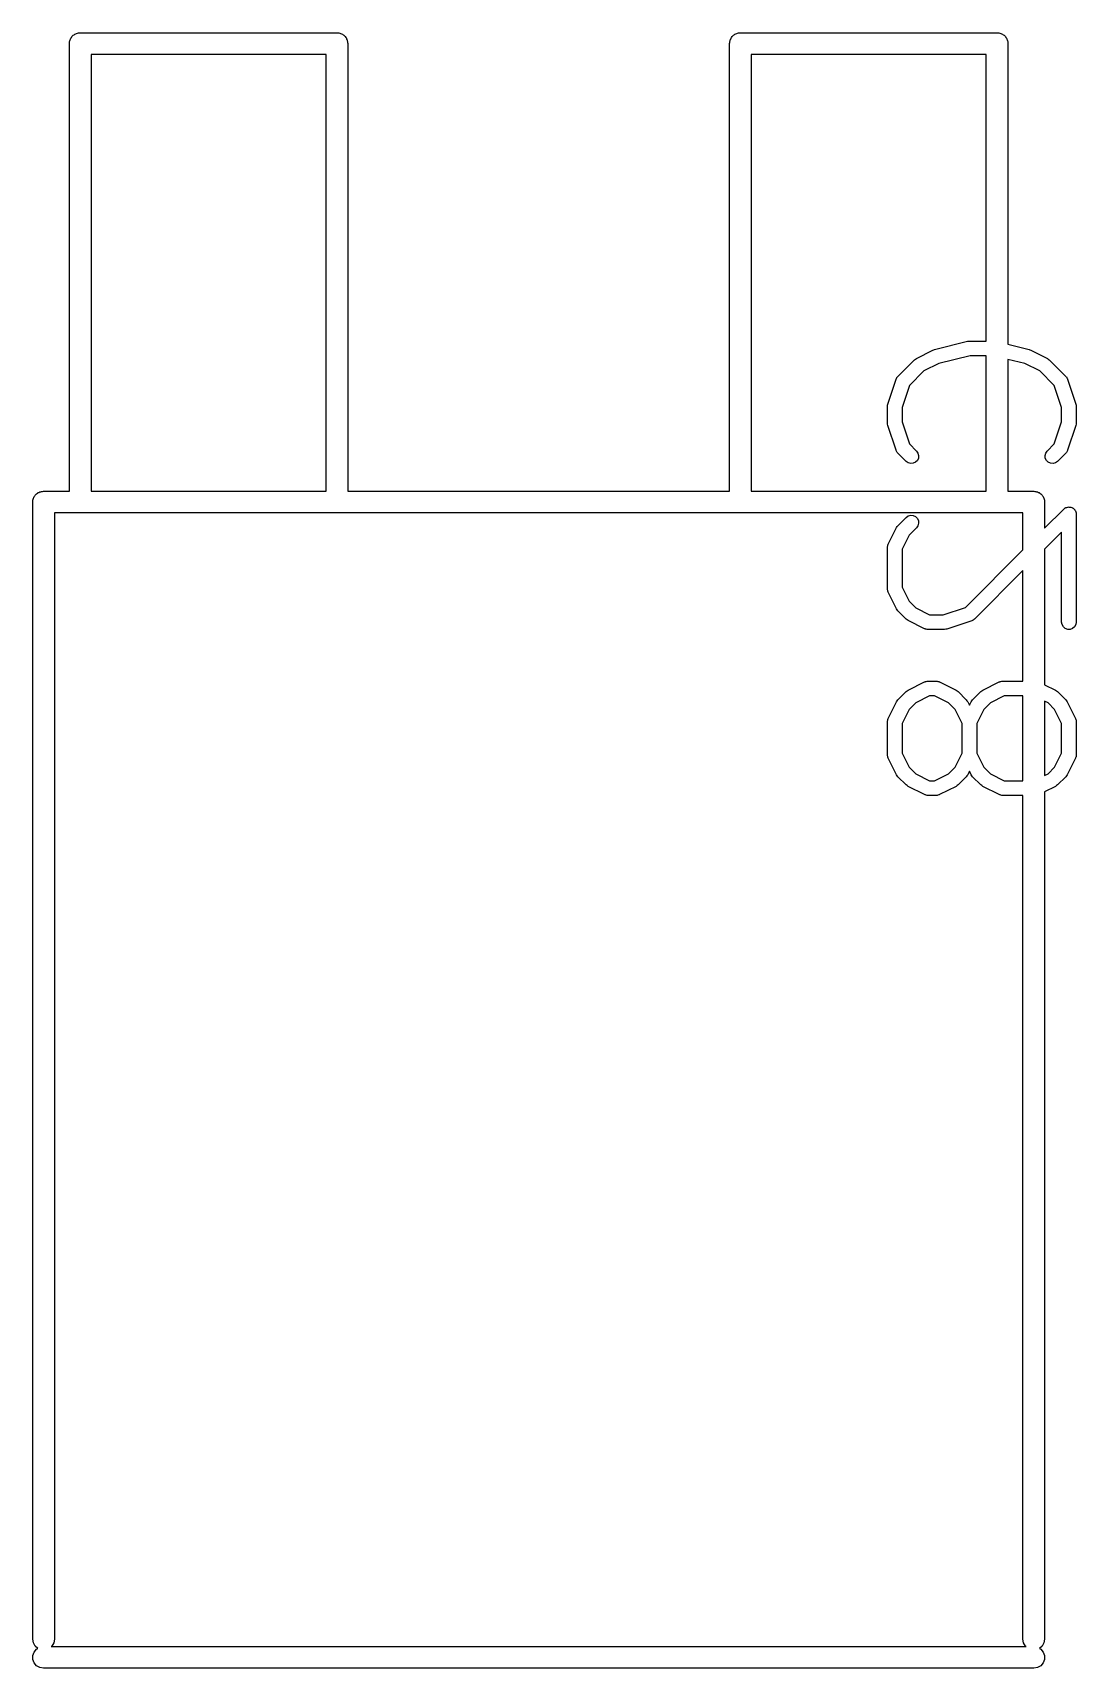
# Model space of a CAD drawing. Extents: x 7.9 to 72.3, y -91 to -26.2.
# Drawn here: x 8.5 to 15.72, y -50.6 to -39.27 of the extents above; entities that cross this region are included whole.
import ezdxf

# ---------------------------------------------------------------- set-up
doc = ezdxf.new("R2010")
doc.units = 0
doc.header["$MEASUREMENT"] = 0
doc.layers.add('BLACK', color=7, linetype='CONTINUOUS')

msp = doc.modelspace()

# ---------------------------------------------------------------- linework, layer by layer
at = {"layer": 'Black'}
for p, q in [((8.7643, -39.3065), (8.7675, -39.3008)), ((8.7675, -39.3008), (8.7726, -39.2966)), ((8.7726, -39.2966), (8.7768, -39.2915)), ((8.7768, -39.2915), (8.7825, -39.2883)), ((8.7825, -39.2883), (8.7875, -39.284)), ((8.7875, -39.284), (8.7937, -39.2818)), ((8.7937, -39.2818), (8.7994, -39.2785)), ((8.7994, -39.2785), (8.8058, -39.2774)), ((8.8058, -39.2774), (8.812, -39.2751)), ((8.812, -39.2751), (8.8185, -39.2751)), ((8.8185, -39.2751), (8.825, -39.274)), ((8.825, -39.274), (10.603, -39.274)), ((10.603, -39.274), (10.6095, -39.2751)), ((10.6095, -39.2751), (10.616, -39.2751)), ((10.616, -39.2751), (10.6222, -39.2774)), ((10.6222, -39.2774), (10.6287, -39.2785)), ((10.6287, -39.2785), (10.6343, -39.2818)), ((10.6343, -39.2818), (10.6405, -39.284)), ((10.6405, -39.284), (10.6455, -39.2883)), ((10.6455, -39.2883), (10.6512, -39.2915)), ((10.6512, -39.2915), (10.6554, -39.2966)), ((10.6554, -39.2966), (10.6605, -39.3008)), ((10.6605, -39.3008), (10.6637, -39.3065)), ((13.3363, -39.3065), (13.3395, -39.3008)), ((13.3395, -39.3008), (13.3446, -39.2966)), ((13.3446, -39.2966), (13.3488, -39.2915)), ((13.3488, -39.2915), (13.3545, -39.2883)), ((13.3545, -39.2883), (13.3595, -39.284)), ((13.3595, -39.284), (13.3657, -39.2818)), ((13.3657, -39.2818), (13.3713, -39.2785)), ((13.3713, -39.2785), (13.3778, -39.2774)), ((13.3778, -39.2774), (13.384, -39.2751)), ((13.384, -39.2751), (13.3905, -39.2751)), ((13.3905, -39.2751), (13.397, -39.274)), ((13.397, -39.274), (15.175, -39.274)), ((15.175, -39.274), (15.1815, -39.2751)), ((15.1815, -39.2751), (15.188, -39.2751)), ((15.188, -39.2751), (15.1942, -39.2774)), ((15.1942, -39.2774), (15.2007, -39.2785)), ((15.2007, -39.2785), (15.2063, -39.2818)), ((15.2063, -39.2818), (15.2125, -39.284)), ((15.2125, -39.284), (15.2175, -39.2883)), ((15.2175, -39.2883), (15.2232, -39.2915)), ((15.2232, -39.2915), (15.2274, -39.2966)), ((15.2274, -39.2966), (15.2325, -39.3008)), ((15.2325, -39.3008), (15.2357, -39.3065)), ((8.75, -39.349), (8.7511, -39.3425)), ((8.75, -42.449), (8.75, -39.349)), ((8.7511, -39.336), (8.7534, -39.3298)), ((8.7511, -39.3425), (8.7511, -39.336)), ((8.7534, -39.3298), (8.7545, -39.3233)), ((8.7545, -39.3233), (8.7578, -39.3177)), ((8.7578, -39.3177), (8.76, -39.3115)), ((8.76, -39.3115), (8.7643, -39.3065)), ((10.6637, -39.3065), (10.668, -39.3115)), ((10.668, -39.3115), (10.6702, -39.3177)), ((10.6702, -39.3177), (10.6735, -39.3233)), ((10.6735, -39.3233), (10.6746, -39.3298)), ((10.6746, -39.3298), (10.6769, -39.336)), ((10.6769, -39.336), (10.6769, -39.3425)), ((10.6769, -39.3425), (10.678, -39.349)), ((10.678, -39.349), (10.678, -42.449)), ((13.322, -39.349), (13.3231, -39.3425)), ((13.322, -42.449), (13.322, -39.349)), ((13.3231, -39.336), (13.3254, -39.3298)), ((13.3231, -39.3425), (13.3231, -39.336)), ((13.3254, -39.3298), (13.3265, -39.3233)), ((13.3265, -39.3233), (13.3298, -39.3177)), ((13.3298, -39.3177), (13.332, -39.3115)), ((13.332, -39.3115), (13.3363, -39.3065)), ((15.2357, -39.3065), (15.24, -39.3115)), ((15.24, -39.3115), (15.2422, -39.3177)), ((15.2422, -39.3177), (15.2455, -39.3233)), ((15.2455, -39.3233), (15.2466, -39.3298)), ((15.2466, -39.3298), (15.2489, -39.336)), ((15.2489, -39.336), (15.2489, -39.3425)), ((15.2489, -39.3425), (15.25, -39.349)), ((15.25, -39.349), (15.25, -41.4311)), ((8.9, -39.424), (8.9, -42.449)), ((10.528, -39.424), (8.9, -39.424)), ((10.528, -42.449), (10.528, -39.424)), ((13.472, -39.424), (13.472, -42.449)), ((15.1, -39.424), (13.472, -39.424)), ((15.1, -41.409), (15.1, -39.424)), ((14.741, -41.468), (14.9708, -41.4105)), ((14.9708, -41.4105), (14.977, -41.4101)), ((14.977, -41.4101), (14.9831, -41.409)), ((14.9831, -41.409), (15.1, -41.409)), ((15.25, -41.4311), (15.3976, -41.468)), ((14.4876, -41.6537), (14.6025, -41.5388)), ((14.6025, -41.5388), (14.6092, -41.5341)), ((14.6092, -41.5341), (14.6157, -41.5293)), ((14.6157, -41.5293), (14.7306, -41.4718)), ((14.771, -41.5652), (14.6685, -41.6165)), ((14.7306, -41.4718), (14.7359, -41.4702)), ((14.7359, -41.4702), (14.741, -41.468)), ((14.9894, -41.5106), (14.771, -41.5652)), ((15.1, -41.5106), (14.9894, -41.5106)), ((15.1, -42.449), (15.1, -41.5106)), ((15.3676, -41.5652), (15.25, -41.5358)), ((15.25, -41.5358), (15.25, -42.449)), ((15.4701, -41.6165), (15.3676, -41.5652)), ((15.3976, -41.468), (15.4027, -41.4702)), ((15.4027, -41.4702), (15.408, -41.4718)), ((15.408, -41.4718), (15.5229, -41.5293)), ((15.5229, -41.5293), (15.5295, -41.5341)), ((15.5295, -41.5341), (15.5361, -41.5388)), ((15.5361, -41.5388), (15.651, -41.6537)), ((14.4179, -41.8459), (14.4753, -41.6736)), ((14.4753, -41.6736), (14.4767, -41.671)), ((14.4767, -41.671), (14.4775, -41.6682)), ((14.4775, -41.6682), (14.4809, -41.6633)), ((14.4809, -41.6633), (14.4837, -41.658)), ((14.4837, -41.658), (14.4859, -41.6561)), ((14.4859, -41.6561), (14.4876, -41.6537)), ((14.6685, -41.6165), (14.5679, -41.7171)), ((15.5707, -41.7171), (15.4701, -41.6165)), ((15.651, -41.6537), (15.6527, -41.6561)), ((15.6527, -41.6561), (15.6549, -41.658)), ((15.6549, -41.658), (15.6577, -41.6633)), ((15.6577, -41.6633), (15.6611, -41.6681)), ((15.6611, -41.6681), (15.6619, -41.671)), ((15.6619, -41.671), (15.6633, -41.6736)), ((15.6633, -41.6736), (15.7207, -41.8459)), ((14.5679, -41.7171), (14.5168, -41.8702)), ((15.6217, -41.8702), (15.5707, -41.7171)), ((14.4152, -41.862), (14.4167, -41.854)), ((14.4152, -41.9769), (14.4152, -41.862)), ((14.4167, -41.854), (14.4179, -41.8459)), ((14.5168, -41.8702), (14.5168, -41.9686)), ((15.6217, -41.9686), (15.6217, -41.8702)), ((15.7207, -41.8459), (15.7219, -41.854)), ((15.7219, -41.854), (15.7233, -41.862)), ((15.7233, -41.862), (15.7233, -41.9769)), ((14.4167, -41.9849), (14.4152, -41.9769)), ((14.4179, -41.9929), (14.4167, -41.9849)), ((14.4753, -42.1653), (14.4179, -41.9929)), ((14.5168, -41.9686), (14.5679, -42.1218)), ((15.5707, -42.1218), (15.6217, -41.9686)), ((15.7207, -41.9929), (15.6633, -42.1653)), ((15.7219, -41.9849), (15.7207, -41.9929)), ((15.7233, -41.9769), (15.7219, -41.9849)), ((14.5679, -42.1218), (14.6169, -42.1708)), ((15.5217, -42.1708), (15.5707, -42.1218)), ((14.4767, -42.1679), (14.4753, -42.1653)), ((14.4775, -42.1707), (14.4767, -42.1679)), ((14.4809, -42.1756), (14.4775, -42.1707)), ((14.4837, -42.1808), (14.4809, -42.1756)), ((14.4859, -42.1828), (14.4837, -42.1808)), ((14.4876, -42.1852), (14.4859, -42.1828)), ((14.545, -42.2426), (14.4876, -42.1852)), ((14.5595, -42.2527), (14.545, -42.2426)), ((14.6226, -42.2358), (14.6101, -42.2483)), ((14.6169, -42.1708), (14.627, -42.1852)), ((14.63, -42.2198), (14.6226, -42.2358)), ((14.627, -42.1852), (14.6316, -42.2023)), ((14.6316, -42.2023), (14.63, -42.2198)), ((15.507, -42.2023), (15.5116, -42.1852)), ((15.5086, -42.2198), (15.507, -42.2023)), ((15.516, -42.2358), (15.5086, -42.2198)), ((15.5116, -42.1852), (15.5217, -42.1708)), ((15.5285, -42.2483), (15.516, -42.2358)), ((15.5936, -42.2426), (15.5791, -42.2527)), ((15.651, -42.1852), (15.5936, -42.2426)), ((15.6527, -42.1828), (15.651, -42.1852)), ((15.6549, -42.1808), (15.6527, -42.1828)), ((15.6577, -42.1756), (15.6549, -42.1808)), ((15.6611, -42.1707), (15.6577, -42.1756)), ((15.6619, -42.1679), (15.6611, -42.1707)), ((15.6633, -42.1653), (15.6619, -42.1679)), ((14.5765, -42.2573), (14.5595, -42.2527)), ((14.5941, -42.2558), (14.5765, -42.2573)), ((14.6101, -42.2483), (14.5941, -42.2558)), ((15.5445, -42.2558), (15.5285, -42.2483)), ((15.5621, -42.2573), (15.5445, -42.2558)), ((15.5791, -42.2527), (15.5621, -42.2573)), ((8.5136, -42.4758), (8.5186, -42.4716)), ((8.5186, -42.4716), (8.5228, -42.4665)), ((8.5228, -42.4665), (8.5285, -42.4633)), ((8.5285, -42.4633), (8.5335, -42.459)), ((8.5335, -42.459), (8.5397, -42.4568)), ((8.5397, -42.4568), (8.5453, -42.4535)), ((8.5453, -42.4535), (8.5518, -42.4524)), ((8.5518, -42.4524), (8.558, -42.4501)), ((8.558, -42.4501), (8.5645, -42.4501)), ((8.5645, -42.4501), (8.571, -42.449)), ((8.571, -42.449), (8.75, -42.449)), ((8.9, -42.449), (10.528, -42.449)), ((10.678, -42.449), (13.322, -42.449)), ((13.472, -42.449), (15.1, -42.449)), ((15.25, -42.449), (15.429, -42.449)), ((15.429, -42.449), (15.4355, -42.4501)), ((15.4355, -42.4501), (15.442, -42.4501)), ((15.442, -42.4501), (15.4482, -42.4524)), ((15.4482, -42.4524), (15.4547, -42.4535)), ((15.4547, -42.4535), (15.4603, -42.4568)), ((15.4603, -42.4568), (15.4665, -42.459)), ((15.4665, -42.459), (15.4715, -42.4633)), ((15.4715, -42.4633), (15.4772, -42.4665)), ((15.4772, -42.4665), (15.4814, -42.4716)), ((15.4814, -42.4716), (15.4865, -42.4758)), ((8.496, -42.524), (8.4971, -42.5175)), ((8.496, -50.398), (8.496, -42.524)), ((8.4971, -42.511), (8.4994, -42.5048)), ((8.4971, -42.5175), (8.4971, -42.511)), ((8.4994, -42.5048), (8.5005, -42.4983)), ((8.5005, -42.4983), (8.5038, -42.4927)), ((8.5038, -42.4927), (8.5061, -42.4865)), ((8.5061, -42.4865), (8.5103, -42.4815)), ((8.5103, -42.4815), (8.5136, -42.4758)), ((15.4865, -42.4758), (15.4897, -42.4815)), ((15.4897, -42.4815), (15.494, -42.4865)), ((15.494, -42.4865), (15.4962, -42.4927)), ((15.4962, -42.4927), (15.4995, -42.4983)), ((15.4995, -42.4983), (15.5006, -42.5048)), ((15.5006, -42.5048), (15.5029, -42.511)), ((15.5029, -42.511), (15.5029, -42.5175)), ((15.5029, -42.5175), (15.504, -42.524)), ((15.504, -42.524), (15.504, -42.7056)), ((15.504, -42.7056), (15.6366, -42.5729)), ((15.6366, -42.5729), (15.6421, -42.5691)), ((15.6421, -42.5691), (15.6471, -42.5649)), ((15.6471, -42.5649), (15.6492, -42.5641)), ((15.6492, -42.5641), (15.6511, -42.5628)), ((15.6511, -42.5628), (15.6575, -42.5611)), ((15.6575, -42.5611), (15.6637, -42.5588)), ((15.6637, -42.5588), (15.666, -42.5588)), ((15.666, -42.5588), (15.6681, -42.5583)), ((15.6681, -42.5583), (15.6747, -42.5588)), ((15.6747, -42.5588), (15.6814, -42.5588)), ((15.6814, -42.5588), (15.6835, -42.5596)), ((15.6835, -42.5596), (15.6857, -42.5598)), ((15.6857, -42.5598), (15.6917, -42.5626)), ((15.6917, -42.5626), (15.6979, -42.5649)), ((15.6979, -42.5649), (15.6997, -42.5663)), ((15.6997, -42.5663), (15.7017, -42.5672)), ((15.7017, -42.5672), (15.7064, -42.5719)), ((15.7064, -42.5719), (15.7115, -42.5762)), ((15.7115, -42.5762), (15.7126, -42.5781)), ((15.7126, -42.5781), (15.7142, -42.5797)), ((15.7142, -42.5797), (15.717, -42.5857)), ((15.717, -42.5857), (15.7203, -42.5915)), ((8.646, -42.599), (8.646, -50.398)), ((15.354, -42.599), (8.646, -42.599)), ((14.4781, -42.701), (14.4829, -42.6945)), ((14.4829, -42.6945), (14.4876, -42.6878)), ((14.4876, -42.6878), (14.545, -42.6304)), ((14.545, -42.6304), (14.5595, -42.6203)), ((14.5595, -42.6203), (14.5765, -42.6157)), ((14.5765, -42.6157), (14.5941, -42.6172)), ((14.5941, -42.6172), (14.6101, -42.6247)), ((14.6101, -42.6247), (14.6226, -42.6372)), ((14.627, -42.6878), (14.6169, -42.7022)), ((14.6226, -42.6372), (14.63, -42.6532)), ((14.6316, -42.6707), (14.627, -42.6878)), ((14.63, -42.6532), (14.6316, -42.6707)), ((15.354, -42.8556), (15.354, -42.599)), ((15.7203, -42.5915), (15.7207, -42.5937)), ((15.7207, -42.5937), (15.7216, -42.5957)), ((15.7216, -42.5957), (15.7222, -42.6023)), ((15.7222, -42.6023), (15.7233, -42.6089)), ((15.7233, -42.6089), (15.7233, -43.3557)), ((14.4206, -42.8159), (14.4781, -42.701)), ((14.5653, -42.7539), (14.5168, -42.8507)), ((14.6169, -42.7022), (14.5653, -42.7539)), ((15.6217, -42.7315), (15.504, -42.8492)), ((15.6217, -43.3557), (15.6217, -42.7315)), ((14.4152, -42.8387), (14.4158, -42.8358)), ((14.4152, -43.1259), (14.4152, -42.8387)), ((14.4156, -42.8329), (14.4173, -42.8272)), ((14.4158, -42.8358), (14.4156, -42.8329)), ((14.4173, -42.8272), (14.4183, -42.8213)), ((14.4183, -42.8213), (14.4198, -42.8188)), ((14.4198, -42.8188), (14.4206, -42.8159)), ((14.5168, -42.8507), (14.5168, -43.1139)), ((14.9557, -43.2539), (15.354, -42.8556)), ((15.504, -42.8492), (15.504, -43.7892)), ((15.354, -42.9992), (15.019, -43.3342)), ((15.354, -43.7646), (15.354, -42.9992)), ((14.4158, -43.1288), (14.4152, -43.1259)), ((14.4156, -43.1317), (14.4158, -43.1288)), ((14.4173, -43.1374), (14.4156, -43.1317)), ((14.4183, -43.1433), (14.4173, -43.1374)), ((14.4198, -43.1458), (14.4183, -43.1433)), ((14.4206, -43.1486), (14.4198, -43.1458)), ((14.4781, -43.2636), (14.4206, -43.1486)), ((14.5168, -43.1139), (14.5652, -43.2107)), ((14.4829, -43.2701), (14.4781, -43.2636)), ((14.5652, -43.2107), (14.611, -43.2565)), ((14.611, -43.2565), (14.7078, -43.3049)), ((14.8025, -43.3049), (14.9557, -43.2539)), ((14.4876, -43.2768), (14.4829, -43.2701)), ((14.545, -43.3342), (14.4876, -43.2768)), ((14.5517, -43.3389), (14.545, -43.3342)), ((14.5582, -43.3437), (14.5517, -43.3389)), ((14.6731, -43.4012), (14.5582, -43.3437)), ((14.7078, -43.3049), (14.8025, -43.3049)), ((14.9992, -43.3465), (14.8268, -43.4039)), ((15.0018, -43.3451), (14.9992, -43.3465)), ((15.0046, -43.3443), (15.0018, -43.3451)), ((15.0095, -43.3409), (15.0046, -43.3443)), ((15.0147, -43.3381), (15.0095, -43.3409)), ((15.0166, -43.3359), (15.0147, -43.3381)), ((15.019, -43.3342), (15.0166, -43.3359)), ((15.6248, -43.3731), (15.6217, -43.3557)), ((15.6336, -43.3884), (15.6248, -43.3731)), ((15.7203, -43.3731), (15.7115, -43.3884)), ((15.7233, -43.3557), (15.7203, -43.3731)), ((14.6759, -43.402), (14.6731, -43.4012)), ((14.6785, -43.4035), (14.6759, -43.402)), ((14.6843, -43.4045), (14.6785, -43.4035)), ((14.69, -43.4062), (14.6843, -43.4045)), ((14.693, -43.406), (14.69, -43.4062)), ((14.6959, -43.4065), (14.693, -43.406)), ((14.8108, -43.4065), (14.6959, -43.4065)), ((14.8188, -43.4051), (14.8108, -43.4065)), ((14.8268, -43.4039), (14.8188, -43.4051)), ((15.6471, -43.3997), (15.6336, -43.3884)), ((15.6637, -43.4058), (15.6471, -43.3997)), ((15.6814, -43.4058), (15.6637, -43.4058)), ((15.6979, -43.3997), (15.6814, -43.4058)), ((15.7115, -43.3884), (15.6979, -43.3997)), ((14.5517, -43.8322), (14.5582, -43.8274)), ((14.5582, -43.8274), (14.6731, -43.7699)), ((14.6731, -43.7699), (14.6759, -43.7691)), ((14.6759, -43.7691), (14.6785, -43.7676)), ((14.6785, -43.7676), (14.6843, -43.7666)), ((14.6843, -43.7666), (14.69, -43.7649)), ((14.69, -43.7649), (14.693, -43.7651)), ((14.693, -43.7651), (14.6959, -43.7646)), ((14.6959, -43.7646), (14.7533, -43.7646)), ((14.7533, -43.7646), (14.7562, -43.7651)), ((14.7562, -43.7651), (14.7591, -43.7649)), ((14.7591, -43.7649), (14.7648, -43.7666)), ((14.7648, -43.7666), (14.7707, -43.7676)), ((14.7707, -43.7676), (14.7732, -43.7691)), ((14.7732, -43.7691), (14.776, -43.7699)), ((14.776, -43.7699), (14.8909, -43.8274)), ((14.8909, -43.8274), (14.8975, -43.8322)), ((15.0688, -43.8322), (15.0753, -43.8274)), ((15.0753, -43.8274), (15.1902, -43.7699)), ((15.1902, -43.7699), (15.193, -43.7691)), ((15.193, -43.7691), (15.1956, -43.7676)), ((15.1956, -43.7676), (15.2014, -43.7666)), ((15.2014, -43.7666), (15.2071, -43.7649)), ((15.2071, -43.7649), (15.21, -43.7651)), ((15.21, -43.7651), (15.2129, -43.7646)), ((15.2129, -43.7646), (15.354, -43.7646)), ((15.504, -43.7892), (15.5804, -43.8274)), ((15.5804, -43.8274), (15.5869, -43.8322)), ((14.4206, -44.0224), (14.4781, -43.9075)), ((14.4781, -43.9075), (14.4829, -43.901)), ((14.4829, -43.901), (14.4876, -43.8943)), ((14.4876, -43.8943), (14.545, -43.8369)), ((14.545, -43.8369), (14.5517, -43.8322)), ((14.611, -43.9146), (14.5653, -43.9604)), ((14.7078, -43.8662), (14.611, -43.9146)), ((14.7413, -43.8662), (14.7078, -43.8662)), ((14.8381, -43.9146), (14.7413, -43.8662)), ((14.8839, -43.9604), (14.8381, -43.9146)), ((14.8975, -43.8322), (14.9041, -43.8369)), ((14.9041, -43.8369), (14.9616, -43.8943)), ((14.9616, -43.8943), (14.9663, -43.901)), ((14.9663, -43.901), (14.9711, -43.9075)), ((14.9711, -43.9075), (14.9831, -43.9316)), ((14.9831, -43.9316), (14.9951, -43.9075)), ((14.9951, -43.9075), (15, -43.901)), ((15, -43.901), (15.0046, -43.8943)), ((15.0046, -43.8943), (15.0621, -43.8369)), ((15.0621, -43.8369), (15.0688, -43.8322)), ((15.1281, -43.9146), (15.0823, -43.9604)), ((15.2249, -43.8662), (15.1281, -43.9146)), ((15.354, -43.8662), (15.2249, -43.8662)), ((15.354, -44.454), (15.354, -43.8662)), ((15.5276, -43.9146), (15.504, -43.9028)), ((15.504, -43.9028), (15.504, -44.4174)), ((15.5733, -43.9604), (15.5276, -43.9146)), ((15.5869, -43.8322), (15.5936, -43.8369)), ((15.5936, -43.8369), (15.651, -43.8943)), ((15.651, -43.8943), (15.6557, -43.901)), ((15.6557, -43.901), (15.6605, -43.9075)), ((15.6605, -43.9075), (15.718, -44.0224)), ((14.4152, -44.0452), (14.4158, -44.0423)), ((14.4152, -44.275), (14.4152, -44.0452)), ((14.4156, -44.0394), (14.4173, -44.0337)), ((14.4158, -44.0423), (14.4156, -44.0394)), ((14.4173, -44.0337), (14.4183, -44.0278)), ((14.4183, -44.0278), (14.4198, -44.0253)), ((14.4198, -44.0253), (14.4206, -44.0224)), ((14.5653, -43.9604), (14.5168, -44.0572)), ((14.5168, -44.0572), (14.5168, -44.263)), ((14.9323, -44.0572), (14.8839, -43.9604)), ((14.9323, -44.263), (14.9323, -44.0572)), ((15.0823, -43.9604), (15.0339, -44.0572)), ((15.0339, -44.0572), (15.0339, -44.263)), ((15.6217, -44.0572), (15.5733, -43.9604)), ((15.6217, -44.263), (15.6217, -44.0572)), ((15.718, -44.0224), (15.7188, -44.0253)), ((15.7188, -44.0253), (15.7203, -44.0278)), ((15.7203, -44.0278), (15.7213, -44.0337)), ((15.7213, -44.0337), (15.723, -44.0394)), ((15.723, -44.0394), (15.7228, -44.0423)), ((15.7228, -44.0423), (15.7233, -44.0452)), ((15.7233, -44.0452), (15.7233, -44.275)), ((14.4158, -44.2779), (14.4152, -44.275)), ((14.4156, -44.2808), (14.4158, -44.2779)), ((14.4173, -44.2865), (14.4156, -44.2808)), ((14.5168, -44.263), (14.5652, -44.3598)), ((14.8839, -44.3598), (14.9323, -44.263)), ((15.0339, -44.263), (15.0823, -44.3598)), ((15.5733, -44.3598), (15.6217, -44.263)), ((15.723, -44.2808), (15.7213, -44.2865)), ((15.7233, -44.275), (15.7228, -44.2779)), ((15.7228, -44.2779), (15.723, -44.2808)), ((14.4183, -44.2924), (14.4173, -44.2865)), ((14.4198, -44.2949), (14.4183, -44.2924)), ((14.4206, -44.2977), (14.4198, -44.2949)), ((14.4781, -44.4126), (14.4206, -44.2977)), ((14.5652, -44.3598), (14.611, -44.4056)), ((14.8381, -44.4056), (14.8839, -44.3598)), ((14.9831, -44.3886), (14.9711, -44.4126)), ((14.9951, -44.4126), (14.9831, -44.3886)), ((15.0823, -44.3598), (15.1281, -44.4056)), ((15.5276, -44.4056), (15.5733, -44.3598)), ((15.718, -44.2977), (15.6605, -44.4126)), ((15.7188, -44.2949), (15.718, -44.2977)), ((15.7203, -44.2924), (15.7188, -44.2949)), ((15.7213, -44.2865), (15.7203, -44.2924)), ((14.4829, -44.4191), (14.4781, -44.4126)), ((14.4876, -44.4258), (14.4829, -44.4191)), ((14.545, -44.4833), (14.4876, -44.4258)), ((14.5517, -44.4879), (14.545, -44.4833)), ((14.5582, -44.4928), (14.5517, -44.4879)), ((14.6731, -44.5502), (14.5582, -44.4928)), ((14.611, -44.4056), (14.7078, -44.454)), ((14.7078, -44.454), (14.7413, -44.454)), ((14.7413, -44.454), (14.8381, -44.4056)), ((14.8909, -44.4928), (14.776, -44.5502)), ((14.8975, -44.4879), (14.8909, -44.4928)), ((14.9041, -44.4833), (14.8975, -44.4879)), ((14.9616, -44.4258), (14.9041, -44.4833)), ((14.9663, -44.4191), (14.9616, -44.4258)), ((14.9711, -44.4126), (14.9663, -44.4191)), ((15, -44.4192), (14.9951, -44.4126)), ((15.0046, -44.4258), (15, -44.4192)), ((15.0621, -44.4833), (15.0046, -44.4258)), ((15.0688, -44.4879), (15.0621, -44.4833)), ((15.0753, -44.4928), (15.0688, -44.4879)), ((15.1902, -44.5502), (15.0753, -44.4928)), ((15.1281, -44.4056), (15.2249, -44.454)), ((15.2249, -44.454), (15.354, -44.454)), ((15.504, -44.4174), (15.5276, -44.4056)), ((15.5804, -44.4928), (15.504, -44.531)), ((15.5869, -44.4879), (15.5804, -44.4928)), ((15.5936, -44.4833), (15.5869, -44.4879)), ((15.651, -44.4258), (15.5936, -44.4833)), ((15.6557, -44.4191), (15.651, -44.4258)), ((15.6605, -44.4126), (15.6557, -44.4191)), ((14.6759, -44.5511), (14.6731, -44.5502)), ((14.6785, -44.5525), (14.6759, -44.5511)), ((14.6843, -44.5536), (14.6785, -44.5525)), ((14.69, -44.5553), (14.6843, -44.5536)), ((14.693, -44.5551), (14.69, -44.5553)), ((14.6959, -44.5556), (14.693, -44.5551)), ((14.7533, -44.5556), (14.6959, -44.5556)), ((14.7562, -44.5551), (14.7533, -44.5556)), ((14.7591, -44.5553), (14.7562, -44.5551)), ((14.7648, -44.5536), (14.7591, -44.5553)), ((14.7707, -44.5525), (14.7648, -44.5536)), ((14.7732, -44.5511), (14.7707, -44.5525)), ((14.776, -44.5502), (14.7732, -44.5511)), ((15.193, -44.5511), (15.1902, -44.5502)), ((15.1956, -44.5525), (15.193, -44.5511)), ((15.2014, -44.5536), (15.1956, -44.5525)), ((15.2071, -44.5553), (15.2014, -44.5536)), ((15.21, -44.5551), (15.2071, -44.5553)), ((15.2129, -44.5556), (15.21, -44.5551)), ((15.354, -44.5556), (15.2129, -44.5556)), ((15.354, -48.62), (15.354, -44.5556)), ((15.504, -44.531), (15.504, -48.62)), ((15.354, -50.398), (15.354, -48.62)), ((15.504, -48.62), (15.504, -50.398)), ((8.5005, -50.4237), (8.496, -50.398)), ((8.646, -50.398), (8.6415, -50.4237)), ((15.3585, -50.4237), (15.354, -50.398)), ((15.504, -50.398), (15.4995, -50.4237)), ((8.4971, -50.512), (8.5061, -50.4875)), ((8.4971, -50.538), (8.4971, -50.512)), ((8.5136, -50.4462), (8.5005, -50.4237)), ((8.5061, -50.4875), (8.5228, -50.4675)), ((8.5324, -50.462), (8.5136, -50.4462)), ((8.5228, -50.4675), (8.5324, -50.462)), ((8.6285, -50.4462), (8.6239, -50.45)), ((8.6239, -50.45), (15.3761, -50.45)), ((8.6415, -50.4237), (8.6285, -50.4462)), ((15.3715, -50.4462), (15.3585, -50.4237)), ((15.3761, -50.45), (15.3715, -50.4462)), ((15.4865, -50.4462), (15.4676, -50.462)), ((15.4676, -50.462), (15.4772, -50.4675)), ((15.4772, -50.4675), (15.494, -50.4875)), ((15.4995, -50.4237), (15.4865, -50.4462)), ((15.494, -50.4875), (15.5029, -50.512)), ((15.5029, -50.512), (15.5029, -50.538)), ((8.5061, -50.5625), (8.4971, -50.538)), ((8.5228, -50.5825), (8.5061, -50.5625)), ((8.5453, -50.5955), (8.5228, -50.5825)), ((8.571, -50.6), (8.5453, -50.5955)), ((15.429, -50.6), (8.571, -50.6)), ((15.4547, -50.5955), (15.429, -50.6)), ((15.4772, -50.5825), (15.4547, -50.5955)), ((15.494, -50.5625), (15.4772, -50.5825)), ((15.5029, -50.538), (15.494, -50.5625))]:
    msp.add_line(p, q, dxfattribs=at)

doc.saveas('drawing.dxf')
